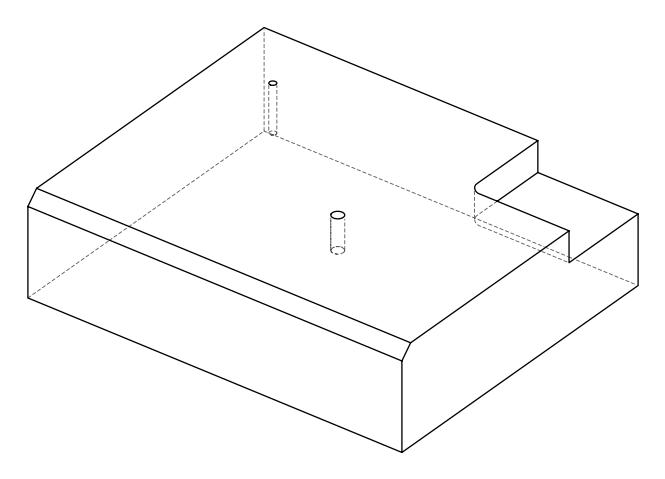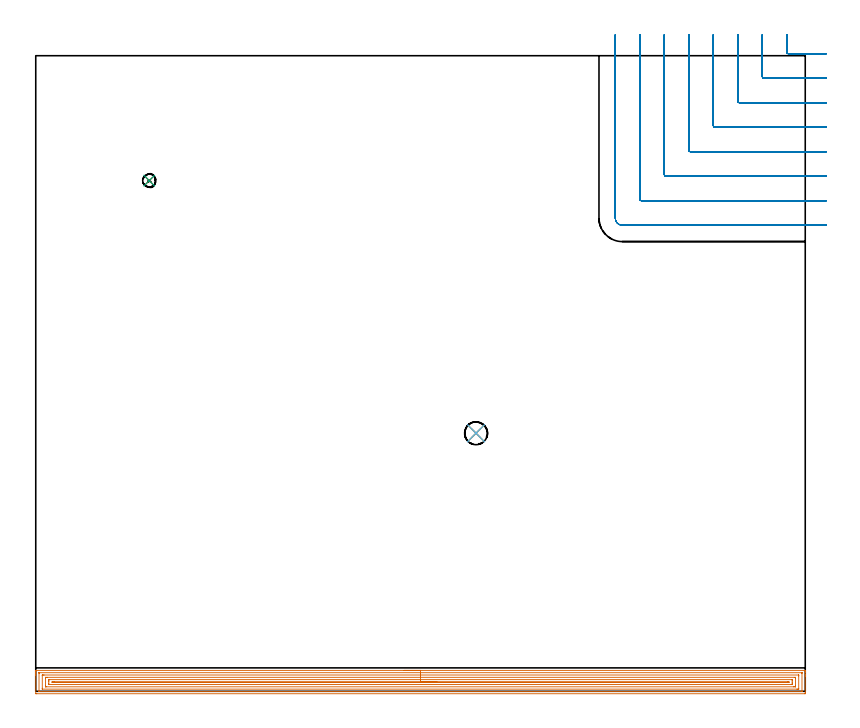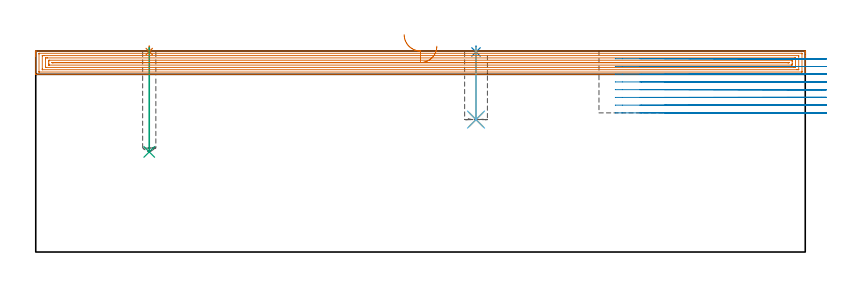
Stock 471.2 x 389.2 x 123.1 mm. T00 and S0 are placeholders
(PLAN: 8 operations, 5 tool changes, 43.4 min)
(1 SPOT_DRILL | STEP1POCKET | NXT0321_9005460120000 | 0.03 min | 1 mm3)
(2 SPOT_DRILL_1 | STEP1POCKET_1 | NXT0321_9005460120000 | 0.03 min | 2 mm3)
(3 DRILL_BLIND_HOLE_INTO_CENTER | STEP1POCKET | UGT0301_476 | 0.26 min | 3072 mm3)
(4 DRILL_BLIND_HOLE_INTO_CENTER_1 | STEP1POCKET_1 | UGT0301_476 | 0.18 min | 2060 mm3)
(5 DRILL_TO_ENLARGE_BLIND_HOLE | STEP1POCKET_1 | UGT0301_374 | 0.18 min | 3491 mm3)
(6 BORE_BLIND_HOLE | STEP1POCKET_1 | UGT0332_064 | 0.18 min | 885 mm3)
(7 AREA_MILL | FG_CHAMFER_SURFACE | UGT0205_001 | 22.79 min | 48170 mm3)
(8 MILL_CORNER_NOTCH_RECTANGULAR | CORNER_NOTCH_RECTANGULAR | UGT0201_094 | Follow Part, ap 5, ae 75% | 19.81 min | 543096 mm3)
(TOOL NXT0321_9005460120000 | NC Spot Drill, 142deg, 12mm, Carbide, Uncoated | D12 PA142 FL30 Z2)
(TOOL UGT0301_476 | Carbide Drill 8.1 mm | D8.1 PA118 FL75 Z2)
(TOOL UGT0301_374 | Twist Drill Flat Bottom 13 mm | D13 PA180 FL101 Z2)
(TOOL UGT0332_064 | 14 mm Boring Bar Slip Fit | D14)
(TOOL UGT0205_001 | Chamfer Mill 20 x 3 x 45 deg. | D20 FL50 Z2)
(TOOL UGT0201_094 | End mill 20 mm | D20 FL38 Z4)
(OP 1 SPOT_DRILL)
G17 G21 G94 G90
T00 M6
G54
G17 G0 G90 X69.5 Y312.7 S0 M3
G43 Z133.1 H0
G94 G81 G98 Z122.751 F250. R126.1
G80
M5
M2
(OP 2 SPOT_DRILL_1)
G17 G21 G94 G90
T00 M6
G54
G17 G0 G90 X269.6 Y158. S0 M3
G43 Z133.1 H0
G94 G81 G98 Z122.493 F250. R126.1
G80
M5
M2
(OP 3 DRILL_BLIND_HOLE_INTO_CENTER)
G17 G21 G94 G90
T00 M6
G54
G17 G0 G90 X69.5 Y312.7 S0 M3
G43 Z133.1 H0
G94 G81 G98 Z61.3 F250. R125.1
G80
M5
M2
(OP 4 DRILL_BLIND_HOLE_INTO_CENTER_1)
G17 G21 G94 G90
T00 M6
G54
G17 G0 G90 X269.6 Y158. S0 M3
G43 Z133.1 H0
G94 G81 G98 Z81.1 F250. R125.1
G80
M5
M2
(OP 5 DRILL_TO_ENLARGE_BLIND_HOLE)
G17 G21 G94 G90
T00 M6
G54
G17 G0 G90 X269.6 Y158. S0 M3
G43 Z133.1 H0
G94 G73 G98 Z81.1 F250. Q10.5 R125.1
G80
M5
M2
(OP 6 BORE_BLIND_HOLE)
G17 G21 G94 G90
T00 M6
G54
G17 G0 G90 X269.6 Y158. S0 M3
G43 Z133.1 H0
G94 G85 G98 Z81.1 F250. R125.1
G80
M5
M2
(OP 7 AREA_MILL)
G17 G21 G94 G90
T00 M6
G54
G17 G0 G90 X225.6 Y12.8 S1061 M3
G43 Z133.1 H0
G94 G1 X225.638 Z132.228 F250.
X225.752 Z131.363
X225.941 Z130.512
X226.203 Z129.68
X226.537 Z128.874
X226.94 Z128.1
X227.408 Z127.364
X227.94 Z126.672
X228.529 Z126.029
X229.172 Z125.44
X229.864 Z124.908
X230.6 Z124.44
X231.374 Z124.037
X232.18 Z123.703
X233.012 Z123.441
X233.864 Z123.252
X234.728 Z123.138
X235.6 Z123.1
X471.027
X471.191 Y12.797 Z123.088
X471.193 Y12.776 Z123.067
X471.2 Y12.406 Z122.706
Y12.091 Z122.391
Y11.406 Z121.701
Y10.178 Z120.475
Y9.635 Z119.929
Y9.021 Z119.316
Y-0.991 Z109.306
X471.198 Y-1.265 Z109.033
X471.19 Y-1.492 Z108.806
X470.962 Y-1.499 Z108.799
X0.62 Y-1.5 Z108.8
X0.236 Y-1.497 Z108.802
X0.01 Y-1.492 Z108.806
X0. Y-1.263 Z109.035
Y9.635 Z119.929
Y10.178 Z120.475
Y10.52 Z120.817
Y11.063 Z121.36
Y11.406 Z121.701
Y12.091 Z122.391
Y12.407 Z122.706
X0.007 Y12.776 Z123.067
X0.009 Y12.797 Z123.088
X0.173 Y12.8 Z123.1
X235.6
Y11.386 Z121.686
X469.016
X469.117 Y11.384 Z121.684
X469.166 Y11.382 Z121.682
X469.185 Y11.379 Z121.679
X469.19 Y11.368 Z121.668
X469.195 Y11.254 Z121.554
X469.199 Y11.004 Z121.304
Y0.378 Z110.678
X469.192 Y-0.026 Z110.274
X469.19 Y-0.075 Z110.225
X469.173 Y-0.079 Z110.221
X469.121 Y-0.083 Z110.217
X469.012 Y-0.085 Z110.215
X2.184 Y-0.086 Z110.214
X2.083 Y-0.084 Z110.216
X2.033 Y-0.082 Z110.218
X2.015 Y-0.079 Z110.221
X2.01 Y-0.068 Z110.232
X2.005 Y0.046 Z110.346
X2. Y0.297 Z110.597
X2.001 Y10.922 Z121.222
X2.008 Y11.326 Z121.626
X2.01 Y11.375 Z121.675
X2.027 Y11.379 Z121.679
X2.079 Y11.383 Z121.683
X2.188 Y11.385 Z121.685
X235.6 Y11.386 Z121.686
Y9.971 Z120.271
X467.12
X467.161 Y9.97 Z120.27
X467.183 Y9.968 Z120.268
X467.188 Y9.966 Z120.266
X467.191 Y9.954 Z120.254
X467.197 Y9.827 Z120.127
X467.199 Y9.635 Z119.935
X467.2 Y9.443 Z119.743
Y1.474 Z111.774
X467.197 Y1.41 Z111.71
X467.192 Y1.359 Z111.659
X467.188 Y1.335 Z111.635
X467.175 Y1.334 Z111.634
X467.007 Y1.331 Z111.631
X466.452 Y1.329 Z111.629
X466.113 Y1.328 Z111.628
X4.08 Y1.329 Z111.629
X4.039 Y1.33 Z111.63
X4.017 Y1.332 Z111.632
X4.012 Y1.334 Z111.634
X4.009 Y1.346 Z111.646
X4.003 Y1.473 Z111.773
X4.001 Y1.665 Z111.965
X4. Y1.857 Z112.157
Y9.826 Z120.126
X4.003 Y9.89 Z120.19
X4.008 Y9.941 Z120.241
X4.012 Y9.965 Z120.265
X4.025 Y9.966 Z120.266
X4.193 Y9.969 Z120.269
X4.748 Y9.971 Z120.271
X5.087 Y9.972 Z120.272
X235.6 Y9.971 Z120.271
Y8.557 Z118.857
X464.52
X465.089 Y8.555 Z118.855
X465.149 Y8.553 Z118.853
X465.185 Y8.551 Z118.851
X465.19 Y8.511 Z118.811
X465.195 Y8.302 Z118.602
X465.2 Y7.883 Z118.183
Y3.436 Z113.736
X465.195 Y3.003 Z113.303
X465.19 Y2.788 Z113.088
X465.179 Y2.749 Z113.049
X465.125 Y2.747 Z113.047
X465.024 Y2.744 Z113.044
X464.326 Y2.743 Z113.043
X464.132
X6.68
X6.111 Y2.745 Z113.045
X6.051 Y2.747 Z113.047
X6.015 Y2.749 Z113.049
X6.01 Y2.789 Z113.089
X6.005 Y2.998 Z113.298
X6. Y3.417 Z113.717
Y7.864 Z118.164
X6.005 Y8.297 Z118.597
X6.01 Y8.512 Z118.812
X6.021 Y8.551 Z118.851
X6.075 Y8.553 Z118.853
X6.176 Y8.556 Z118.856
X6.874 Y8.557 Z118.857
X7.068
X235.6
Y7.143 Z117.443
X462.705
X463.038 Y7.142 Z117.442
X463.133 Y7.139 Z117.439
X463.185 Y7.136 Z117.436
X463.19 Y7.127 Z117.427
X463.195 Y7.072 Z117.372
X463.198 Y6.978 Z117.278
X463.2 Y6.323 Z116.623
Y5.207 Z115.507
X463.199 Y4.553 Z114.853
X463.195 Y4.322 Z114.622
X463.19 Y4.165 Z114.465
X462.872 Y4.159 Z114.459
X462.705 Y4.157 Z114.457
X8.494
X8.162 Y4.158 Z114.458
X8.067 Y4.161 Z114.461
X8.015 Y4.164 Z114.464
X8.01 Y4.173 Z114.473
X8.004 Y4.228 Z114.528
X8.002 Y4.322 Z114.622
X8. Y4.977 Z115.277
Y6.093 Z116.393
X8.001 Y6.747 Z117.047
X8.005 Y6.978 Z117.278
X8.01 Y7.135 Z117.435
X8.328 Y7.141 Z117.441
X8.495 Y7.143 Z117.443
X235.6
Y5.729 Z116.029
X460.593 Y5.728 Z116.028
X460.752 Y5.727 Z116.027
X461.127 Y5.722 Z116.022
X461.19 Y5.716 Z116.016
X461.197 Y5.652 Z115.952
X461.193 Y5.616 Z115.916
X461.187 Y5.578 Z115.878
X461.168 Y5.576 Z115.876
X461.06 Y5.574 Z115.874
X460.752 Y5.572 Z115.872
X460.385 Y5.571 Z115.871
X10.815 Y5.572 Z115.872
X10.448 Y5.574 Z115.874
X10.073 Y5.578 Z115.878
X10.01 Y5.584 Z115.884
X10.007 Y5.644 Z115.944
X10.017 Y5.722 Z116.022
X10.098 Y5.724 Z116.024
X10.288 Y5.727 Z116.027
X11.341 Y5.729 Z116.029
X235.6
X236.472 Z116.067
X237.336 Z116.181
X238.188 Z116.37
X239.02 Z116.632
X239.826 Z116.966
X240.6 Z117.369
X241.336 Z117.837
X242.028 Z118.368
X242.671 Z118.958
X243.26 Z119.601
X243.792 Z120.293
X244.26 Z121.029
X244.663 Z121.803
X244.997 Z122.609
X245.259 Z123.441
X245.448 Z124.292
X245.562 Z125.157
X245.6 Z126.029
G0 Z133.1
M5
M2
(OP 8 MILL_CORNER_NOTCH_RECTANGULAR)
G17 G21 G94 G90
T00 M6
G54
G17 G0 G90 X459.9 Y402.2 S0 M3
G43 Z133.1 H0
Z118.362
G94 G1 Y399.2 F250.
Y391.392 F500.
G3 X460.892 Y390.4 R1.
G1 X481.128
X484.128 F250.
G0 Z133.1
X444.9 Y402.2
Z118.362
G1 Y399.2
Y376.393 F500.
G3 X445.893 Y375.4 R1.
G1 X481.2
X484.2 F250.
G0 Z133.1
X429.9 Y402.2
Z118.362
G1 Y399.2
Y361.393 F500.
G3 X430.893 Y360.4 R1.
G1 X481.2
X484.2 F250.
G0 Z133.1
X414.9 Y402.2
Z118.362
G1 Y399.2
Y346.394 F500.
G3 X415.894 Y345.4 R1.
G1 X481.2
X484.2 F250.
G0 Z133.1
X399.9 Y402.2
Z118.362
G1 Y399.2
Y331.394 F500.
G3 X400.894 Y330.4 R1.
G1 X481.2
X484.2 F250.
G0 Z133.1
X384.9 Y402.2
Z118.362
G1 Y399.2
Y316.394 F500.
G3 X385.894 Y315.4 R1.
G1 X481.2
X484.2 F250.
G0 Z133.1
X369.9 Y402.2
Z118.362
G1 Y399.2
Y301.395 F500.
G3 X370.895 Y300.4 R1.
G1 X481.2
X484.2 F250.
G0 Z133.1
X354.9 Y402.2
Z118.362
G1 Y399.2
Y289.7 F500.
G3 X359.2 Y285.4 R4.3
G1 X481.2
X484.2 F250.
G0 Z133.1
X459.9 Y402.2
Z113.625
G1 Y399.2
Y391.392 F500.
G3 X460.892 Y390.4 R1.
G1 X481.128
X484.128 F250.
G0 Z133.1
X444.9 Y402.2
Z113.625
G1 Y399.2
Y376.393 F500.
G3 X445.893 Y375.4 R1.
G1 X481.2
X484.2 F250.
G0 Z133.1
X429.9 Y402.2
Z113.625
G1 Y399.2
Y361.393 F500.
G3 X430.893 Y360.4 R1.
G1 X481.2
X484.2 F250.
G0 Z133.1
X414.9 Y402.2
Z113.625
G1 Y399.2
Y346.394 F500.
G3 X415.894 Y345.4 R1.
G1 X481.2
X484.2 F250.
G0 Z133.1
X399.9 Y402.2
Z113.625
G1 Y399.2
Y331.394 F500.
G3 X400.894 Y330.4 R1.
G1 X481.2
X484.2 F250.
G0 Z133.1
X384.9 Y402.2
Z113.625
G1 Y399.2
Y316.394 F500.
G3 X385.894 Y315.4 R1.
G1 X481.2
X484.2 F250.
G0 Z133.1
X369.9 Y402.2
Z113.625
G1 Y399.2
Y301.395 F500.
G3 X370.895 Y300.4 R1.
G1 X481.2
X484.2 F250.
G0 Z133.1
X354.9 Y402.2
Z113.625
G1 Y399.2
Y289.7 F500.
G3 X359.2 Y285.4 R4.3
G1 X481.2
X484.2 F250.
G0 Z133.1
X459.9 Y402.2
Z108.887
G1 Y399.2
Y391.392 F500.
G3 X460.892 Y390.4 R1.
G1 X481.128
X484.128 F250.
G0 Z133.1
X444.9 Y402.2
Z108.887
G1 Y399.2
Y376.393 F500.
G3 X445.893 Y375.4 R1.
G1 X481.2
X484.2 F250.
G0 Z133.1
X429.9 Y402.2
Z108.887
G1 Y399.2
Y361.393 F500.
G3 X430.893 Y360.4 R1.
G1 X481.2
X484.2 F250.
G0 Z133.1
X414.9 Y402.2
Z108.887
G1 Y399.2
Y346.394 F500.
G3 X415.894 Y345.4 R1.
G1 X481.2
X484.2 F250.
G0 Z133.1
X399.9 Y402.2
Z108.887
G1 Y399.2
Y331.394 F500.
G3 X400.894 Y330.4 R1.
G1 X481.2
X484.2 F250.
G0 Z133.1
X384.9 Y402.2
Z108.887
G1 Y399.2
Y316.394 F500.
G3 X385.894 Y315.4 R1.
G1 X481.2
X484.2 F250.
G0 Z133.1
X369.9 Y402.2
Z108.887
G1 Y399.2
Y301.395 F500.
G3 X370.895 Y300.4 R1.
G1 X481.2
X484.2 F250.
G0 Z133.1
X354.9 Y402.2
Z108.887
G1 Y399.2
Y289.7 F500.
G3 X359.2 Y285.4 R4.3
G1 X481.2
X484.2 F250.
G0 Z133.1
X459.9 Y402.2
Z104.15
G1 Y399.2
Y391.392 F500.
G3 X460.892 Y390.4 R1.
G1 X481.128
X484.128 F250.
G0 Z133.1
X444.9 Y402.2
Z104.15
G1 Y399.2
Y376.393 F500.
G3 X445.893 Y375.4 R1.
G1 X481.2
X484.2 F250.
G0 Z133.1
X429.9 Y402.2
Z104.15
G1 Y399.2
Y361.393 F500.
G3 X430.893 Y360.4 R1.
G1 X481.2
X484.2 F250.
G0 Z133.1
X414.9 Y402.2
Z104.15
G1 Y399.2
Y346.394 F500.
G3 X415.894 Y345.4 R1.
G1 X481.2
X484.2 F250.
G0 Z133.1
X399.9 Y402.2
Z104.15
G1 Y399.2
Y331.394 F500.
G3 X400.894 Y330.4 R1.
G1 X481.2
X484.2 F250.
G0 Z133.1
X384.9 Y402.2
Z104.15
G1 Y399.2
Y316.394 F500.
G3 X385.894 Y315.4 R1.
G1 X481.2
X484.2 F250.
G0 Z133.1
X369.9 Y402.2
Z104.15
G1 Y399.2
Y301.395 F500.
G3 X370.895 Y300.4 R1.
G1 X481.2
X484.2 F250.
G0 Z133.1
X354.9 Y402.2
Z104.15
G1 Y399.2
Y289.7 F500.
G3 X359.2 Y285.4 R4.3
G1 X481.2
X484.2 F250.
G0 Z133.1
X459.9 Y402.2
Z99.412
G1 Y399.2
Y391.392 F500.
G3 X460.892 Y390.4 R1.
G1 X481.128
X484.128 F250.
G0 Z133.1
X444.9 Y402.2
Z99.412
G1 Y399.2
Y376.393 F500.
G3 X445.893 Y375.4 R1.
G1 X481.2
X484.2 F250.
G0 Z133.1
X429.9 Y402.2
Z99.412
G1 Y399.2
Y361.393 F500.
G3 X430.893 Y360.4 R1.
G1 X481.2
X484.2 F250.
G0 Z133.1
X414.9 Y402.2
Z99.412
G1 Y399.2
Y346.394 F500.
G3 X415.894 Y345.4 R1.
G1 X481.2
X484.2 F250.
G0 Z133.1
X399.9 Y402.2
Z99.412
G1 Y399.2
Y331.394 F500.
G3 X400.894 Y330.4 R1.
G1 X481.2
X484.2 F250.
G0 Z133.1
X384.9 Y402.2
Z99.412
G1 Y399.2
Y316.394 F500.
G3 X385.894 Y315.4 R1.
G1 X481.2
X484.2 F250.
G0 Z133.1
X369.9 Y402.2
Z99.412
G1 Y399.2
Y301.395 F500.
G3 X370.895 Y300.4 R1.
G1 X481.2
X484.2 F250.
G0 Z133.1
X354.9 Y402.2
Z99.412
G1 Y399.2
Y289.7 F500.
G3 X359.2 Y285.4 R4.3
G1 X481.2
X484.2 F250.
G0 Z133.1
X459.9 Y402.2
Z94.675
G1 Y399.2
Y391.392 F500.
G3 X460.892 Y390.4 R1.
G1 X481.128
X484.128 F250.
G0 Z133.1
X444.9 Y402.2
Z94.675
G1 Y399.2
Y376.393 F500.
G3 X445.893 Y375.4 R1.
G1 X481.2
X484.2 F250.
G0 Z133.1
X429.9 Y402.2
Z94.675
G1 Y399.2
Y361.393 F500.
G3 X430.893 Y360.4 R1.
G1 X481.2
X484.2 F250.
G0 Z133.1
X414.9 Y402.2
Z94.675
G1 Y399.2
Y346.394 F500.
G3 X415.894 Y345.4 R1.
G1 X481.2
X484.2 F250.
G0 Z133.1
X399.9 Y402.2
Z94.675
G1 Y399.2
Y331.394 F500.
G3 X400.894 Y330.4 R1.
G1 X481.2
X484.2 F250.
G0 Z133.1
X384.9 Y402.2
Z94.675
G1 Y399.2
Y316.394 F500.
G3 X385.894 Y315.4 R1.
G1 X481.2
X484.2 F250.
G0 Z133.1
X369.9 Y402.2
Z94.675
G1 Y399.2
Y301.395 F500.
G3 X370.895 Y300.4 R1.
G1 X481.2
X484.2 F250.
G0 Z133.1
X354.9 Y402.2
Z94.675
G1 Y399.2
Y289.7 F500.
G3 X359.2 Y285.4 R4.3
G1 X481.2
X484.2 F250.
G0 Z133.1
X459.9 Y402.2
Z89.937
G1 Y399.2
Y391.392 F500.
G3 X460.892 Y390.4 R1.
G1 X481.128
X484.128 F250.
G0 Z133.1
X444.9 Y402.2
Z89.937
G1 Y399.2
Y376.393 F500.
G3 X445.893 Y375.4 R1.
G1 X481.2
X484.2 F250.
G0 Z133.1
X429.9 Y402.2
Z89.937
G1 Y399.2
Y361.393 F500.
G3 X430.893 Y360.4 R1.
G1 X481.2
X484.2 F250.
G0 Z133.1
X414.9 Y402.2
Z89.937
G1 Y399.2
Y346.394 F500.
G3 X415.894 Y345.4 R1.
G1 X481.2
X484.2 F250.
G0 Z133.1
X399.9 Y402.2
Z89.937
G1 Y399.2
Y331.394 F500.
G3 X400.894 Y330.4 R1.
G1 X481.2
X484.2 F250.
G0 Z133.1
X384.9 Y402.2
Z89.937
G1 Y399.2
Y316.394 F500.
G3 X385.894 Y315.4 R1.
G1 X481.2
X484.2 F250.
G0 Z133.1
X369.9 Y402.2
Z89.937
G1 Y399.2
Y301.395 F500.
G3 X370.895 Y300.4 R1.
G1 X481.2
X484.2 F250.
G0 Z133.1
X354.9 Y402.2
Z89.937
G1 Y399.2
Y289.7 F500.
G3 X359.2 Y285.4 R4.3
G1 X481.2
X484.2 F250.
G0 Z133.1
X459.9 Y402.2
Z85.2
G1 Y399.2
Y391.392 F500.
G3 X460.892 Y390.4 R1.
G1 X481.128
X484.128 F250.
G0 Z133.1
X444.9 Y402.2
Z85.2
G1 Y399.2
Y376.393 F500.
G3 X445.893 Y375.4 R1.
G1 X481.2
X484.2 F250.
G0 Z133.1
X429.9 Y402.2
Z85.2
G1 Y399.2
Y361.393 F500.
G3 X430.893 Y360.4 R1.
G1 X481.2
X484.2 F250.
G0 Z133.1
X414.9 Y402.2
Z85.2
G1 Y399.2
Y346.394 F500.
G3 X415.894 Y345.4 R1.
G1 X481.2
X484.2 F250.
G0 Z133.1
X399.9 Y402.2
Z85.2
G1 Y399.2
Y331.394 F500.
G3 X400.894 Y330.4 R1.
G1 X481.2
X484.2 F250.
G0 Z133.1
X384.9 Y402.2
Z85.2
G1 Y399.2
Y316.394 F500.
G3 X385.894 Y315.4 R1.
G1 X481.2
X484.2 F250.
G0 Z133.1
X369.9 Y402.2
Z85.2
G1 Y399.2
Y301.395 F500.
G3 X370.895 Y300.4 R1.
G1 X481.2
X484.2 F250.
G0 Z133.1
X354.9 Y402.2
Z85.2
G1 Y399.2
Y289.7 F500.
G3 X359.2 Y285.4 R4.3
G1 X481.2
X484.2 F250.
G0 Z133.1
M5
M2
